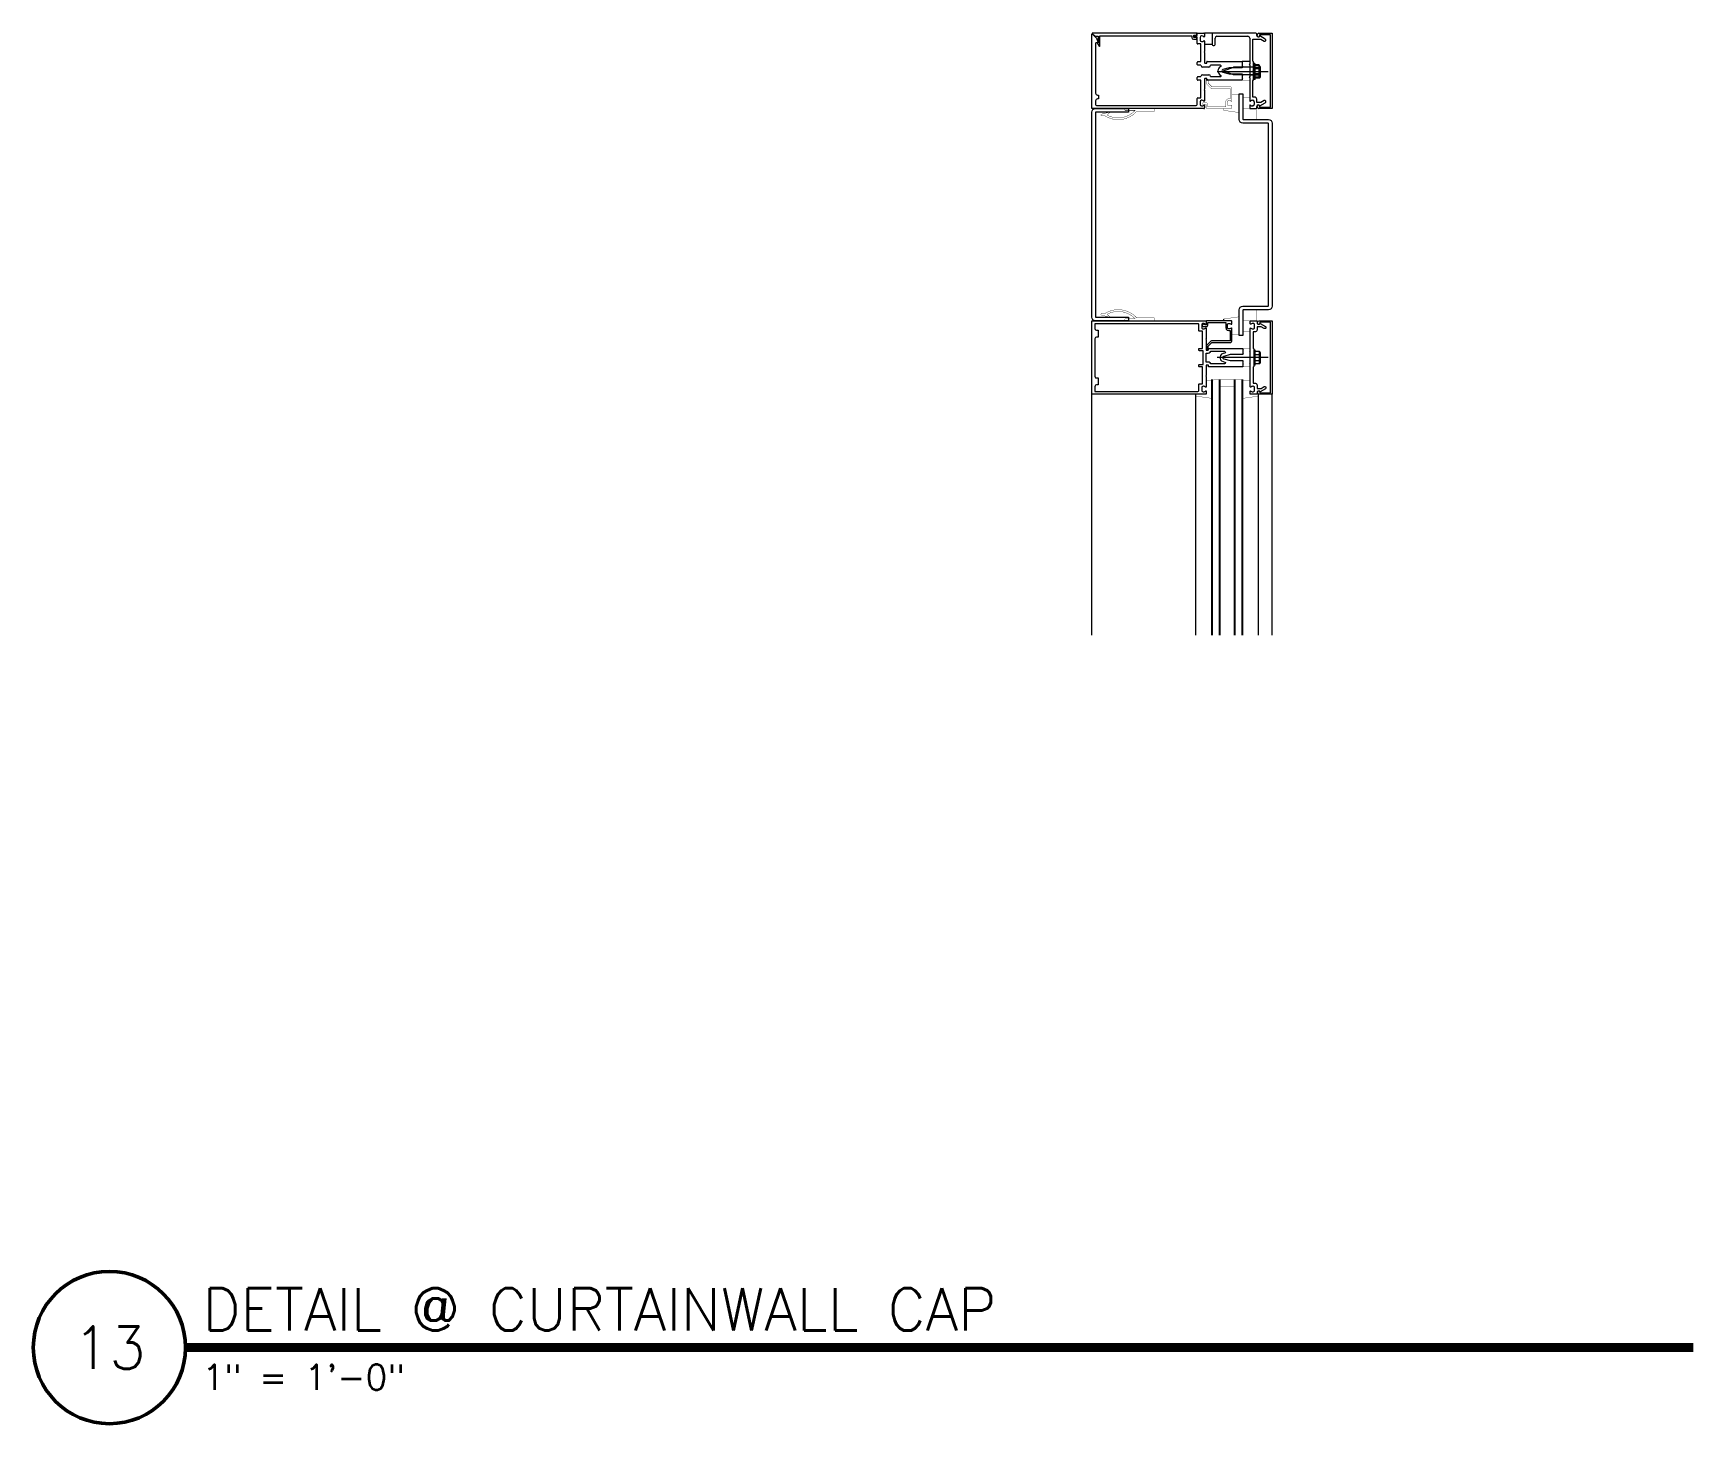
# Model space of a CAD drawing. Header units: inches. Extents: x 4066 to 5785, y 40 to 930.
# Drawn here: x 4348.6 to 4403.9, y 778.9 to 825.1 of the extents above; entities that cross this region are included whole.
import ezdxf
from ezdxf.enums import TextEntityAlignment as Align

# ---------------------------------------------------------------- set-up
doc = ezdxf.new("R2010")
doc.units = ezdxf.units.IN
doc.header["$LTSCALE"] = 0.5
doc.header["$MEASUREMENT"] = 0
doc.layers.get('0').update_dxf_attribs({"lineweight": 18})
for name, color, linetype, lineweight in [('A-Detl-Fine', 90, 'Continuous', 18), ('A-Detl-Medm', 31, 'Continuous', 25), ('A-Detl-Thin', 150, 'Continuous', 18), ('G-Anno-Ttlb', 213, 'Continuous', 50)]:
    doc.layers.add(name, color=color, linetype=linetype, lineweight=lineweight)
doc.styles.add('Arch-Dim', font='romans.shx', dxfattribs={"width": 0.75})
doc.styles.add('RomanS', font='romans.shx')

# ---------------------------------------------------------------- blocks, each defined once
blk = doc.blocks.new('Anno_Title_A1')
at = {"color": 0, "linetype": 'ByBlock', "lineweight": -2}
blk.add_circle((0, 0), 2.25, dxfattribs=at)
blk.add_circle((0, 0), 2.25, dxfattribs=at)
at = {"color": 0, "linetype": 'ByBlock', "lineweight": -2, "style": 'RomanS'}
blk.add_attdef('NUMBER', text='', height=1.25, dxfattribs=at).set_placement((0, 0), align=Align.MIDDLE)
blk = doc.blocks.new('Anno_Title_T1')
at = {"color": 0, "linetype": 'ByBlock', "lineweight": -2, "style": 'RomanS'}
blk.add_attdef('TITLE', (2.75, 0.5), '', height=1.25, dxfattribs=at)
blk.add_attdef('SCALE', text='', height=0.75, dxfattribs=at).set_placement((2.75, -0.5), align=Align.TOP_LEFT)

msp = doc.modelspace()

# ---------------------------------------------------------------- linework, layer by layer
at = {"layer": 'A-Detl-Fine'}
for p, q in [((4387.76608, 825.11073), (4387.51608, 825.11073)), ((4387.51608, 824.75073), (4387.76608, 824.75073)), ((4389.01631, 824.17412), (4388.76631, 824.17412)), ((4389.14131, 824.11112), (4389.14131, 823.61112)), ((4389.18131, 824.11112), (4389.14131, 824.11112)), ((4389.20218, 824.07585), (4389.16218, 824.07585)), ((4389.16218, 823.57585), (4389.16218, 824.07585)), ((4389.18131, 824.11112), (4389.18131, 823.61112)), ((4389.20218, 823.57585), (4389.20218, 824.07585)), ((4389.62789, 823.83266), (4387.93408, 823.83266)), ((4388.14131, 823.86112), (4388.47631, 823.9865)), ((4388.47631, 823.73573), (4388.14131, 823.86112)), ((4389.14131, 823.9865), (4388.47631, 823.9865)), ((4389.14131, 823.73573), (4388.47631, 823.73573)), ((4389.18131, 823.61112), (4389.14131, 823.61112)), ((4389.20218, 823.57585), (4389.16218, 823.57585)), ((4389.32099, 824.06403), (4389.18131, 824.06403)), ((4389.32099, 823.96258), (4389.18131, 823.96258)), ((4389.32099, 823.75966), (4389.18131, 823.75966)), ((4389.32099, 823.6582), (4389.18131, 823.6582)), ((4389.34186, 824.02877), (4389.20218, 824.02877)), ((4389.34186, 823.92731), (4389.20218, 823.92731)), ((4389.34186, 823.72439), (4389.20218, 823.72439)), ((4389.34186, 823.62294), (4389.20218, 823.62294)), ((4389.32492, 824.04771), (4389.32492, 823.67452)), ((4389.34362, 824.04771), (4389.32492, 824.04771)), ((4389.34362, 823.67452), (4389.32492, 823.67452)), ((4389.34578, 823.63926), (4389.34578, 824.01245)), ((4389.36449, 824.01245), (4389.34578, 824.01245)), ((4389.36449, 823.63926), (4389.34578, 823.63926)), ((4389.35592, 824.0133), (4389.35592, 823.70893)), ((4389.37678, 823.67367), (4389.37678, 823.97804)), ((4388.13947, 815.61319), (4388.13947, 815.55456)), ((4389.62789, 814.33266), (4387.93408, 814.33266)), ((4389.20218, 814.57585), (4389.16218, 814.57585)), ((4389.16218, 814.07585), (4389.16218, 814.57585)), ((4389.20218, 814.07585), (4389.20218, 814.57585)), ((4389.34186, 814.52877), (4389.20218, 814.52877)), ((4389.34186, 814.42732), (4389.20218, 814.42732)), ((4389.34186, 814.2244), (4389.20218, 814.2244)), ((4389.34186, 814.12294), (4389.20218, 814.12294)), ((4389.34578, 814.13926), (4389.34578, 814.51245)), ((4389.36449, 814.51245), (4389.34578, 814.51245)), ((4389.36449, 814.13926), (4389.34578, 814.13926)), ((4389.37678, 814.17367), (4389.37678, 814.47805)), ((4389.20218, 814.07585), (4389.16218, 814.07585)), ((4387.22656, 813.05211), (4387.22656, 813.11112)), ((4387.22656, 805.10712), (4387.22656, 813.05211)), ((4389.30607, 813.05033), (4389.30607, 813.11112)), ((4389.30607, 805.10712), (4389.30607, 813.05033))]:
    msp.add_line(p, q, dxfattribs=at)
at = {"layer": 'A-Detl-Fine', "const_width": 0.01111}
for points in [[(4389.03338, 823.52679), (4388.78909, 823.52679)], [(4388.42286, 823.07981), (4388.66717, 823.07981)], [(4389.03363, 822.9633), (4388.78931, 822.9633)], [(4384.09003, 822.42371), (4384.07861, 822.41752), (4384.07094, 822.40731), (4384.06813, 822.39458)], [(4384.09001, 822.42371), (4384.35499, 822.48949)], [(4384.36333, 822.47249), (4384.26914, 822.39722)], [(4384.35752, 822.48982), (4384.35667, 822.48978), (4384.35581, 822.48966), (4384.35499, 822.48949)], [(4384.36715, 822.48019), (4384.36583, 822.48505), (4384.36238, 822.48851), (4384.35752, 822.48982)], [(4384.36335, 822.47252), (4384.36539, 822.47464), (4384.36669, 822.47727), (4384.36715, 822.48019)], [(4384.64311, 822.29912), (4384.70715, 822.30194), (4384.77047, 822.31028), (4384.83271, 822.32394), (4384.89353, 822.34273), (4384.95256, 822.36644), (4385.00945, 822.39488), (4385.06384, 822.42786), (4385.11538, 822.46518), (4385.1637, 822.50663), (4385.20845, 822.55204)], [(4384.64311, 822.23853), (4384.70613, 822.24113), (4384.76878, 822.24879), (4384.83071, 822.26134), (4384.89155, 822.27857), (4384.95094, 822.30031), (4385.00853, 822.32637), (4385.06394, 822.35655), (4385.11682, 822.39067), (4385.1668, 822.42854), (4385.21353, 822.46997), (4385.25663, 822.51478)], [(4384.86584, 822.55054), (4384.86584, 822.58084)], [(4385.20866, 822.55054), (4384.86584, 822.55054)], [(4384.89614, 822.61112), (4384.88088, 822.60698), (4384.87, 822.59611), (4384.86586, 822.58084)], [(4384.89614, 822.61112), (4385.84307, 822.61112)], [(4385.84307, 822.51341), (4385.25672, 822.51341)], [(4385.84307, 822.61112), (4385.84307, 822.51341)], [(4388.13947, 822.61075), (4388.25246, 822.61075)], [(4388.13947, 822.55211), (4388.13947, 822.61075)], [(4388.66717, 822.47733), (4388.13947, 822.55211)], [(4388.78931, 822.61152), (4389.03363, 822.61152)], [(4389.25462, 822.61868), (4389.2409, 822.55753), (4389.23267, 822.49517), (4389.22993, 822.4322)], [(4389.22993, 822.4322), (4389.23267, 822.36923), (4389.2409, 822.30687), (4389.25462, 822.24572)], [(4384.06813, 822.39458), (4384.07227, 822.37931), (4384.08316, 822.36843), (4384.09843, 822.36428)], [(4384.09843, 822.36428), (4384.1005, 822.36436), (4384.1026, 822.36457), (4384.10458, 822.36488)], [(4384.17755, 822.38301), (4384.10462, 822.36492)], [(4384.17736, 822.38308), (4384.23704, 822.34675), (4384.30004, 822.31509), (4384.36573, 822.28843), (4384.43351, 822.2671), (4384.50274, 822.25145), (4384.57281, 822.24182), (4384.64311, 822.23853)], [(4384.2682, 822.39732), (4384.33719, 822.36311), (4384.41089, 822.33575), (4384.48758, 822.31568), (4384.56556, 822.30333), (4384.64311, 822.29912)], [(4384.09843, 815.80102), (4384.08316, 815.79687), (4384.07227, 815.78599), (4384.06813, 815.77072)], [(4384.06813, 815.77072), (4384.07094, 815.75799), (4384.07861, 815.74778), (4384.09003, 815.7416)], [(4384.10458, 815.80042), (4384.1026, 815.80074), (4384.1005, 815.80094), (4384.09843, 815.80102)], [(4384.17755, 815.7823), (4384.10462, 815.8004)], [(4384.64311, 815.92677), (4384.57281, 815.92348), (4384.50274, 815.91385), (4384.43351, 815.8982), (4384.36573, 815.87688), (4384.30004, 815.85021), (4384.23704, 815.81855), (4384.17736, 815.78222)], [(4384.64311, 815.86619), (4384.56471, 815.86197), (4384.48716, 815.84962), (4384.41132, 815.82955), (4384.33804, 815.8022), (4384.2682, 815.76799)], [(4384.36333, 815.69282), (4384.26914, 815.76808)], [(4385.25663, 815.65374), (4385.2128, 815.69847), (4385.16563, 815.7397), (4385.11542, 815.77726), (4385.06252, 815.811), (4385.00722, 815.84076), (4384.94986, 815.86638), (4384.89074, 815.8877), (4384.83019, 815.90455), (4384.76852, 815.91679), (4384.70606, 815.92425), (4384.64311, 815.92677)], [(4385.20845, 815.61624), (4385.1637, 815.66156), (4385.11538, 815.7028), (4385.06384, 815.73978), (4385.00945, 815.77235), (4384.95256, 815.80036), (4384.89353, 815.82363), (4384.83271, 815.84201), (4384.77047, 815.85533), (4384.70715, 815.86345), (4384.64311, 815.86619)], [(4389.25462, 815.9196), (4389.2409, 815.85846), (4389.23267, 815.79609), (4389.22993, 815.73312)], [(4384.09001, 815.7416), (4384.35499, 815.67582)], [(4384.35499, 815.67583), (4384.35581, 815.67566), (4384.35667, 815.67554), (4384.35752, 815.6755)], [(4384.35752, 815.6755), (4384.36238, 815.67681), (4384.36583, 815.68027), (4384.36715, 815.68513)], [(4384.36715, 815.68513), (4384.36668, 815.68806), (4384.36537, 815.69068), (4384.36332, 815.6928)], [(4385.20866, 815.61477), (4384.86584, 815.61477)], [(4384.86584, 815.61477), (4384.86584, 815.58447)], [(4384.89614, 815.55418), (4384.88088, 815.55833), (4384.87, 815.5692), (4384.86586, 815.58447)], [(4384.89614, 815.55418), (4385.84307, 815.55418)], [(4385.84307, 815.65191), (4385.25672, 815.65191)], [(4385.84307, 815.55418), (4385.84307, 815.65191)], [(4388.66717, 815.68799), (4388.13947, 815.61319)], [(4388.13947, 815.55456), (4388.25246, 815.55456)], [(4388.78931, 815.55381), (4389.03363, 815.55381)], [(4389.22993, 815.73312), (4389.23267, 815.67015), (4389.2409, 815.60779), (4389.25462, 815.54664)], [(4388.42286, 815.08549), (4388.66717, 815.08549)], [(4389.03363, 815.202), (4388.78931, 815.202)], [(4389.03338, 814.63853), (4388.78909, 814.63853)], [(4387.5678, 813.57982), (4387.81211, 813.57982)], [(4389.03316, 813.57982), (4388.78884, 813.57982)], [(4388.78909, 814.02679), (4389.03338, 814.02679)], [(4387.75426, 812.97733), (4387.22656, 813.05211)], [(4388.77836, 812.97555), (4389.30607, 813.05033)]]:
    msp.add_lwpolyline(points, dxfattribs=at)
at = {"layer": 'A-Detl-Fine', "linetype": 'Continuous', "const_width": 0.01111}
for points in [[(4388.78909, 814.63853), (4388.78909, 814.57745)], [(4388.78909, 814.08786), (4388.78909, 814.02679)]]:
    msp.add_lwpolyline(points, dxfattribs=at)
at = {"layer": 'A-Detl-Fine'}
for centre, radius, start, end in [((4389.30161, 824.0133), 0.05431, 290.9107, 69.0893), ((4389.19107, 823.86112), 0.16485, 322.0123, 37.9877), ((4389.30161, 823.70893), 0.05431, 290.9107, 69.0893), ((4389.21193, 823.82585), 0.16485, 322.0123, 37.9877), ((4389.32247, 823.97804), 0.05431, 290.9107, 69.0893), ((4389.32247, 823.67367), 0.05431, 290.9107, 69.0893), ((4389.21193, 814.32585), 0.16485, 322.0123, 37.9877), ((4389.32247, 814.47805), 0.05431, 290.9107, 69.0893), ((4389.32247, 814.17367), 0.05431, 290.9107, 69.0893)]:
    msp.add_arc(centre, radius, start, end, dxfattribs=at)
at = {"layer": 'A-Detl-Medm', "linetype": 'Continuous'}
for p, q in [((4387.76631, 805.10712), (4387.76631, 813.59974)), ((4388.01631, 813.59974), (4388.01631, 805.10712)), ((4388.51631, 805.10712), (4388.51631, 813.59974)), ((4388.76631, 813.59974), (4388.76631, 805.10712))]:
    msp.add_line(p, q, dxfattribs=at)
at = {"layer": 'A-Detl-Medm', "linetype": 'Continuous', "const_width": 0.01111}
for points in [[(4387.81187, 813.59974), (4388.78909, 813.59974)], [(4388.05616, 813.35544), (4388.54477, 813.35544)]]:
    msp.add_lwpolyline(points, dxfattribs=at)
at = {"layer": 'A-Detl-Thin'}
for p, q in [((4383.76646, 822.61112), (4383.76646, 825.08005)), ((4383.78353, 825.08712), (4383.91734, 824.95332)), ((4383.89146, 824.76912), (4383.89146, 823.11612)), ((4383.91734, 824.95332), (4383.97346, 824.79912)), ((4383.97346, 824.79912), (4383.92146, 824.79912)), ((4387.18531, 825.04112), (4387.26631, 825.04112)), ((4387.26631, 824.98112), (4387.18531, 824.98112)), ((4387.26631, 825.04112), (4387.26631, 825.09112)), ((4387.26631, 824.77612), (4387.26631, 824.98112)), ((4387.28631, 825.11112), (4387.49631, 825.11112)), ((4387.39131, 824.75612), (4387.28631, 824.75612)), ((4387.36631, 824.97512), (4387.36631, 824.88712)), ((4387.39131, 824.17412), (4387.39131, 824.75612)), ((4387.42682, 825.02512), (4387.41631, 825.02512)), ((4387.41631, 824.83712), (4387.42682, 824.83712)), ((4387.51631, 825.09112), (4387.51631, 825.00912)), ((4387.51631, 824.85312), (4387.51631, 824.50112)), ((4389.22231, 825.11112), (4387.76631, 825.11112)), ((4387.76631, 825.11112), (4387.76631, 824.74112)), ((4387.79631, 824.71112), (4387.83631, 824.71112)), ((4387.86631, 824.74112), (4387.86631, 824.95112)), ((4387.92631, 825.01112), (4388.95631, 825.01112)), ((4389.01631, 824.95112), (4389.01631, 824.08612)), ((4389.11631, 824.18612), (4389.11631, 824.91112)), ((4389.11631, 824.91112), (4389.38714, 824.91112)), ((4389.25231, 825.04112), (4389.25231, 825.08112)), ((4389.26231, 825.03112), (4389.26231, 825.05112)), ((4389.32231, 825.11112), (4389.76631, 825.11112)), ((4389.70631, 825.06112), (4389.34231, 825.06112)), ((4389.34231, 825.06112), (4389.34231, 825.03112)), ((4389.53231, 824.91968), (4389.34968, 825.02512)), ((4389.38714, 824.91112), (4389.49231, 824.8504)), ((4389.70631, 822.66112), (4389.70631, 825.06112)), ((4389.76631, 825.11112), (4389.76631, 822.61112)), ((4387.26631, 824.07912), (4387.26631, 824.14412)), ((4387.29631, 824.17412), (4387.39131, 824.17412)), ((4387.51631, 824.50112), (4387.50131, 824.48612)), ((4387.50131, 824.48612), (4387.51631, 824.47112)), ((4387.51631, 824.47112), (4387.51631, 824.12412)), ((4387.52631, 824.11412), (4387.58231, 824.11412)), ((4387.59231, 824.12412), (4387.59231, 824.16412)), ((4387.60231, 824.17412), (4388.76631, 824.17412)), ((4388.76631, 824.17412), (4388.76631, 824.13412)), ((4388.76631, 824.17412), (4388.76631, 824.11162)), ((4388.76631, 824.13412), (4388.78131, 824.11912)), ((4388.78131, 824.11912), (4388.76631, 824.10412)), ((4388.76631, 824.10412), (4388.76631, 824.03112)), ((4389.01631, 824.08612), (4389.00131, 824.07112)), ((4389.00131, 824.07112), (4389.01631, 824.05612)), ((4389.01631, 824.17412), (4389.01631, 824.11162)), ((4389.14131, 824.16112), (4389.11631, 824.18612)), ((4389.14131, 823.87612), (4389.14131, 824.16112)), ((4387.26631, 823.57812), (4387.26631, 823.64312)), ((4387.39131, 824.04912), (4387.29631, 824.04912)), ((4387.29631, 823.67312), (4387.39131, 823.67312)), ((4387.39131, 823.54812), (4387.29631, 823.54812)), ((4387.39131, 822.96612), (4387.39131, 823.54812)), ((4387.65731, 823.98912), (4387.45131, 823.98912)), ((4387.45131, 823.73312), (4387.65731, 823.73312)), ((4387.51631, 823.59812), (4387.51631, 823.25112)), ((4387.58231, 823.60812), (4387.52631, 823.60812)), ((4387.59231, 823.55812), (4387.59231, 823.59812)), ((4388.76631, 823.54812), (4387.60231, 823.54812)), ((4388.04493, 824.04912), (4387.71731, 824.04912)), ((4387.71731, 823.67312), (4388.04493, 823.67312)), ((4388.33631, 823.96112), (4388.1182, 823.90268)), ((4388.1182, 823.81957), (4388.33631, 823.76112)), ((4388.76631, 823.96112), (4388.33631, 823.96112)), ((4388.33631, 823.76112), (4388.76631, 823.76112)), ((4388.76631, 824.03112), (4388.78131, 824.01612)), ((4388.78131, 824.01612), (4388.76631, 824.00112)), ((4388.76631, 824.00112), (4388.76631, 823.96112)), ((4388.76631, 823.76112), (4388.76631, 823.72112)), ((4388.76631, 823.72112), (4388.78131, 823.70612)), ((4388.78131, 823.70612), (4388.76631, 823.69112)), ((4388.76631, 823.69112), (4388.76631, 823.61812)), ((4388.76631, 823.61812), (4388.78131, 823.60312)), ((4388.76631, 823.61062), (4388.76631, 823.54812)), ((4388.78131, 823.60312), (4388.76631, 823.58812)), ((4388.76631, 823.58812), (4388.76631, 823.54812)), ((4389.01631, 823.66612), (4389.00131, 823.65112)), ((4389.00131, 823.65112), (4389.01631, 823.63612)), ((4389.01631, 824.05612), (4389.01631, 823.66612)), ((4389.01631, 823.99412), (4389.14131, 823.99412)), ((4389.01631, 823.72812), (4389.14131, 823.72812)), ((4389.01631, 823.63612), (4389.01631, 822.86912)), ((4389.01631, 823.61062), (4389.01631, 823.54812)), ((4389.11631, 823.53612), (4389.14131, 823.56112)), ((4389.11631, 822.98512), (4389.11631, 823.53612)), ((4389.12631, 823.86112), (4389.14131, 823.87612)), ((4389.14131, 823.84612), (4389.12631, 823.86112)), ((4389.14131, 823.56112), (4389.14131, 823.84612)), ((4383.95146, 823.05612), (4383.98646, 823.05612)), ((4383.98646, 823.05612), (4383.98646, 822.93112)), ((4387.28631, 822.96612), (4387.39131, 822.96612)), ((4387.51631, 823.25112), (4387.50131, 823.23612)), ((4387.50131, 823.23612), (4387.51631, 823.22112)), ((4387.51631, 823.22112), (4387.51631, 822.86912)), ((4389.19231, 822.98512), (4389.11631, 822.98512)), ((4387.49631, 822.61112), (4383.76646, 822.61112)), ((4383.89146, 822.87112), (4383.89146, 822.74112)), ((4383.92146, 822.71112), (4387.23631, 822.71112)), ((4383.98646, 822.93112), (4383.95146, 822.93112)), ((4387.26631, 822.74112), (4387.26631, 822.94612)), ((4387.36631, 822.83512), (4387.36631, 822.74712)), ((4387.42682, 822.88512), (4387.41631, 822.88512)), ((4387.41631, 822.69712), (4387.42682, 822.69712)), ((4387.51631, 822.71312), (4387.51631, 822.63112)), ((4389.01631, 822.71312), (4389.01631, 822.63112)), ((4389.03631, 822.61112), (4389.22231, 822.61112)), ((4389.1058, 822.88512), (4389.11631, 822.88512)), ((4389.11631, 822.69712), (4389.1058, 822.69712)), ((4389.16631, 822.83512), (4389.16631, 822.74712)), ((4389.25231, 822.81112), (4389.25231, 822.92512)), ((4389.38714, 822.81112), (4389.25231, 822.81112)), ((4389.25231, 822.64112), (4389.25231, 822.68112)), ((4389.26231, 822.67112), (4389.26231, 822.69112)), ((4389.76631, 822.61112), (4389.32231, 822.61112)), ((4389.34231, 822.69112), (4389.34231, 822.66112)), ((4389.34231, 822.66112), (4389.70631, 822.66112)), ((4389.34968, 822.69712), (4389.53231, 822.80256)), ((4389.49231, 822.87185), (4389.38714, 822.81112)), ((4383.76646, 813.11112), (4383.76646, 815.55418)), ((4383.76646, 815.55418), (4387.54803, 815.55418)), ((4387.29395, 815.45645), (4383.86419, 815.45645)), ((4383.86419, 815.45645), (4383.86419, 815.3001)), ((4383.86419, 815.3001), (4383.86423, 815.3001)), ((4383.86423, 815.3001), (4383.87222, 815.27052)), ((4383.87222, 815.27052), (4383.89325, 815.24948)), ((4383.89325, 815.24948), (4383.92283, 815.24148)), ((4383.92283, 815.24148), (4383.92283, 815.24147)), ((4383.92283, 815.24147), (4383.98147, 815.24147)), ((4383.98147, 815.24147), (4383.98147, 815.01183)), ((4387.29395, 815.45643), (4387.29395, 815.45645)), ((4387.30875, 815.45244), (4387.29395, 815.45643)), ((4387.31926, 815.44192), (4387.30875, 815.45244)), ((4387.32324, 815.42714), (4387.31926, 815.44192)), ((4387.32326, 815.42714), (4387.32324, 815.42714)), ((4387.32326, 815.22682), (4387.32326, 815.42714)), ((4387.32329, 815.22682), (4387.32326, 815.22682)), ((4387.32596, 815.21697), (4387.32329, 815.22682)), ((4387.33296, 815.20997), (4387.32596, 815.21697)), ((4387.42101, 815.42129), (4387.42099, 815.42129)), ((4387.42099, 815.42129), (4387.42099, 815.33529)), ((4387.42099, 815.33529), (4387.42101, 815.33529)), ((4387.42765, 815.44595), (4387.42101, 815.42129)), ((4387.42101, 815.33529), (4387.42765, 815.31063)), ((4387.44518, 815.46348), (4387.42765, 815.44595)), ((4387.42765, 815.31063), (4387.44518, 815.29309)), ((4387.45071, 815.41317), (4387.44048, 815.39194)), ((4387.44048, 815.39194), (4387.44823, 815.37108)), ((4387.46984, 815.47014), (4387.44518, 815.46348)), ((4387.44518, 815.29309), (4387.46984, 815.28643)), ((4387.44823, 815.37108), (4387.46984, 815.36168)), ((4387.49447, 815.45095), (4387.45069, 815.41319)), ((4387.45069, 815.41319), (4387.45071, 815.41317)), ((4387.48011, 815.47014), (4387.46984, 815.47014)), ((4387.46984, 815.36168), (4387.56757, 815.36168)), ((4387.46984, 815.28643), (4387.48011, 815.28643)), ((4387.48013, 815.47012), (4387.48011, 815.47014)), ((4387.48011, 815.28645), (4387.50301, 815.28946)), ((4387.48011, 815.28643), (4387.48011, 815.28645)), ((4387.50306, 815.4671), (4387.48013, 815.47012)), ((4387.49449, 815.45092), (4387.49447, 815.45095)), ((4387.50498, 815.45448), (4387.49449, 815.45092)), ((4387.50301, 815.28946), (4387.52417, 815.29826)), ((4387.52422, 815.45828), (4387.50306, 815.4671)), ((4387.51452, 815.4501), (4387.50498, 815.45448)), ((4387.51868, 815.43984), (4387.51452, 815.4501)), ((4387.51869, 815.43984), (4387.51868, 815.43984)), ((4387.51869, 815.4203), (4387.51869, 815.43984)), ((4387.56757, 815.4203), (4387.51869, 815.4203)), ((4387.52417, 815.29826), (4387.54247, 815.31237)), ((4387.54253, 815.44414), (4387.52422, 815.45828)), ((4387.54247, 815.31237), (4387.54253, 815.31237)), ((4387.55311, 815.43985), (4387.54253, 815.4442)), ((4387.54253, 815.4442), (4387.54253, 815.44414)), ((4387.54253, 815.31237), (4387.55311, 815.31673)), ((4387.54803, 815.55418), (4387.54803, 815.55414)), ((4387.54803, 815.55414), (4387.55787, 815.55148)), ((4387.5631, 815.44397), (4387.55311, 815.43985)), ((4387.55311, 815.31673), (4387.5631, 815.3126)), ((4387.55787, 815.55148), (4387.56487, 815.54448)), ((4387.56753, 815.45451), (4387.5631, 815.44397)), ((4387.5631, 815.3126), (4387.56753, 815.30206)), ((4387.56487, 815.54448), (4387.56753, 815.53464)), ((4387.56753, 815.53464), (4387.56757, 815.53464)), ((4387.56757, 815.45451), (4387.56753, 815.45451)), ((4387.56753, 815.30206), (4387.56757, 815.30206)), ((4387.57024, 815.54449), (4387.56757, 815.53464)), ((4387.56757, 815.53464), (4387.56757, 815.45451)), ((4387.56757, 815.53464), (4387.56757, 815.4203)), ((4387.56757, 815.36169), (4387.59715, 815.36968)), ((4387.56757, 815.36168), (4387.56757, 815.36169)), ((4387.56757, 815.30206), (4387.56757, 814.95808)), ((4387.57725, 815.55149), (4387.57024, 815.54449)), ((4387.5871, 815.55416), (4387.57725, 815.55149)), ((4388.40309, 815.55418), (4387.5871, 815.55418)), ((4387.5871, 815.55418), (4387.5871, 815.55416)), ((4387.59715, 815.36968), (4387.61818, 815.3907)), ((4387.61818, 815.3907), (4387.62617, 815.42028)), ((4387.62617, 815.42028), (4387.62619, 815.4203)), ((4387.62619, 815.4203), (4387.62619, 815.49554)), ((4387.62619, 815.49554), (4388.21741, 815.49554)), ((4388.21741, 815.49554), (4388.21741, 815.33529)), ((4388.21741, 815.33529), (4388.21743, 815.33529)), ((4388.21743, 815.33529), (4388.23208, 815.28103)), ((4388.23208, 815.28103), (4388.27065, 815.24246)), ((4388.27065, 815.24246), (4388.32491, 815.22781)), ((4388.27605, 815.33529), (4388.27605, 815.42129)), ((4388.27605, 815.42129), (4388.27607, 815.42129)), ((4388.27607, 815.33529), (4388.27605, 815.33529)), ((4388.27607, 815.42129), (4388.28275, 815.44593)), ((4388.28275, 815.31064), (4388.27607, 815.33529)), ((4388.28275, 815.44593), (4388.30026, 815.46345)), ((4388.30026, 815.29312), (4388.28275, 815.31064)), ((4388.30026, 815.46345), (4388.32491, 815.47012)), ((4388.32491, 815.28645), (4388.30026, 815.29312)), ((4388.32491, 815.47012), (4388.32491, 815.47014)), ((4388.32491, 815.47014), (4388.33517, 815.47014)), ((4388.32491, 815.28643), (4388.32491, 815.28645)), ((4388.33517, 815.28643), (4388.32491, 815.28643)), ((4388.32491, 815.22781), (4388.32491, 815.22779)), ((4388.32491, 815.22779), (4388.364, 815.22779)), ((4388.33517, 815.47014), (4388.33519, 815.47012)), ((4388.35807, 815.28948), (4388.33517, 815.28645)), ((4388.33517, 815.28645), (4388.33517, 815.28643)), ((4388.33519, 815.47012), (4388.35811, 815.46707)), ((4388.37923, 815.29828), (4388.35807, 815.28948)), ((4388.35811, 815.46707), (4388.37927, 815.45826)), ((4388.364, 815.22779), (4388.364, 814.88771)), ((4388.39755, 815.31239), (4388.37923, 815.29828)), ((4388.37927, 815.45826), (4388.39759, 815.44414)), ((4388.39759, 815.31237), (4388.39755, 815.31239)), ((4388.39759, 815.44414), (4388.39759, 815.4442)), ((4388.39759, 815.4442), (4388.40817, 815.43985)), ((4388.40817, 815.31673), (4388.39759, 815.31237)), ((4388.40309, 815.55414), (4388.40309, 815.55418)), ((4388.41294, 815.55149), (4388.40309, 815.55414)), ((4388.40817, 815.43985), (4388.41817, 815.44397)), ((4388.41817, 815.31261), (4388.40817, 815.31673)), ((4388.41994, 815.54448), (4388.41294, 815.55149)), ((4388.41817, 815.44397), (4388.4226, 815.45451)), ((4388.4226, 815.30206), (4388.41817, 815.31261)), ((4388.4226, 815.53464), (4388.41994, 815.54448)), ((4388.42264, 815.53464), (4388.4226, 815.53464)), ((4388.4226, 815.45451), (4388.42264, 815.45451)), ((4388.42264, 815.30206), (4388.4226, 815.30206)), ((4388.42264, 815.45451), (4388.42264, 815.53464)), ((4388.42264, 814.88771), (4388.42264, 815.30206)), ((4389.27379, 815.476), (4389.27379, 815.49554)), ((4389.27379, 815.49554), (4389.27383, 815.49554)), ((4389.27383, 815.476), (4389.27379, 815.476)), ((4389.27383, 815.49554), (4389.28184, 815.52511)), ((4389.27916, 815.45629), (4389.27383, 815.476)), ((4389.29317, 815.44228), (4389.27916, 815.45629)), ((4389.28184, 815.52511), (4389.30286, 815.54613)), ((4389.31288, 815.43694), (4389.29317, 815.44228)), ((4389.30286, 815.54613), (4389.33243, 815.55414)), ((4389.33259, 815.44227), (4389.31288, 815.43694)), ((4389.33243, 815.55414), (4389.33243, 815.55418)), ((4389.33243, 815.55418), (4389.76631, 815.55418)), ((4389.3466, 815.45628), (4389.33259, 815.44227)), ((4389.35194, 815.476), (4389.3466, 815.45628)), ((4389.35195, 815.476), (4389.35194, 815.476)), ((4389.70767, 815.50532), (4389.35195, 815.50532)), ((4389.35195, 815.50532), (4389.35195, 815.476)), ((4389.70767, 813.16), (4389.70767, 815.50532)), ((4389.76631, 815.55418), (4389.76631, 813.11112)), ((4383.86423, 814.95319), (4383.86419, 814.95319)), ((4383.86419, 814.95319), (4383.86419, 813.71213)), ((4383.87222, 814.98278), (4383.86423, 814.95319)), ((4383.89325, 815.00381), (4383.87222, 814.98278)), ((4383.92283, 815.01181), (4383.89325, 815.00381)), ((4383.98147, 815.01183), (4383.92283, 815.01183)), ((4383.92283, 815.01183), (4383.92283, 815.01181)), ((4387.3428, 815.20729), (4387.33296, 815.20997)), ((4387.3428, 815.20727), (4387.3428, 815.20729)), ((4387.44541, 815.20727), (4387.3428, 815.20727)), ((4387.44541, 814.63853), (4387.44541, 815.20727)), ((4387.56757, 814.95808), (4387.55291, 814.94341)), ((4387.55291, 814.94341), (4387.56757, 814.92877)), ((4387.56757, 814.92877), (4387.56757, 814.58966)), ((4387.57539, 814.70693), (4387.57537, 814.70693)), ((4387.57537, 814.70693), (4387.57537, 814.59944)), ((4387.5774, 814.72214), (4387.57539, 814.70693)), ((4387.58322, 814.7362), (4387.5774, 814.72214)), ((4387.59256, 814.74838), (4387.58322, 814.7362)), ((4387.7147, 814.87054), (4387.59256, 814.7484)), ((4387.59256, 814.7484), (4387.59256, 814.74838)), ((4387.63401, 814.70693), (4387.75617, 814.82909)), ((4387.63401, 814.59944), (4387.63401, 814.70693)), ((4387.71472, 814.87054), (4387.7147, 814.87054)), ((4387.7269, 814.87988), (4387.71472, 814.87054)), ((4387.74096, 814.8857), (4387.7269, 814.87988)), ((4387.75617, 814.88771), (4387.74096, 814.8857)), ((4388.364, 814.88771), (4387.75617, 814.88771)), ((4387.75617, 814.82909), (4388.364, 814.82909)), ((4388.364, 814.82911), (4388.39358, 814.83709)), ((4388.364, 814.82909), (4388.364, 814.82911)), ((4388.39358, 814.83709), (4388.4146, 814.85811)), ((4388.4146, 814.85811), (4388.4226, 814.88769)), ((4388.4226, 814.88769), (4388.42264, 814.88771)), ((4387.32326, 814.5799), (4387.32326, 814.61899)), ((4387.32326, 814.61899), (4387.32327, 814.61899)), ((4387.32329, 814.5799), (4387.32326, 814.5799)), ((4387.32327, 814.61899), (4387.32595, 814.62883)), ((4387.32596, 814.57005), (4387.32329, 814.5799)), ((4387.32595, 814.62883), (4387.33295, 814.63583)), ((4387.33296, 814.56304), (4387.32596, 814.57005)), ((4387.33295, 814.63583), (4387.3428, 814.6385)), ((4387.3428, 814.56037), (4387.33296, 814.56304)), ((4387.3428, 814.6385), (4387.3428, 814.63853)), ((4387.3428, 814.63853), (4387.44541, 814.63853)), ((4387.3428, 814.56035), (4387.3428, 814.56037)), ((4387.46984, 814.56035), (4387.3428, 814.56035)), ((4387.46984, 814.10496), (4387.46984, 814.56035)), ((4387.56757, 814.58966), (4387.56891, 814.58473)), ((4387.56757, 814.18314), (4387.56757, 814.48217)), ((4387.56757, 814.48217), (4387.63206, 814.48217)), ((4387.63206, 814.18314), (4387.56757, 814.18314)), ((4387.56891, 814.58473), (4387.57241, 814.58123)), ((4387.57241, 814.58123), (4387.57733, 814.5799)), ((4387.57537, 814.59944), (4387.57539, 814.59944)), ((4387.57539, 814.59944), (4387.57806, 814.58959)), ((4387.57733, 814.5799), (4387.63206, 814.5799)), ((4387.57806, 814.58959), (4387.58506, 814.58258)), ((4387.58506, 814.58258), (4387.59491, 814.57992)), ((4387.59491, 814.57992), (4387.59491, 814.5799)), ((4387.59491, 814.5799), (4387.61446, 814.5799)), ((4387.61446, 814.57993), (4387.62431, 814.58259)), ((4387.61446, 814.5799), (4387.61446, 814.57993)), ((4387.62431, 814.58259), (4387.63131, 814.58959)), ((4387.63131, 814.58959), (4387.63397, 814.59944)), ((4387.63204, 814.48218), (4387.67074, 814.48935)), ((4387.63206, 814.48217), (4387.63204, 814.48218)), ((4387.63206, 814.57992), (4387.63699, 814.58124)), ((4387.63206, 814.5799), (4387.63206, 814.57992)), ((4387.6321, 814.18312), (4387.63206, 814.18314)), ((4387.67079, 814.17592), (4387.6321, 814.18312)), ((4387.63397, 814.59944), (4387.63401, 814.59944)), ((4387.63699, 814.58124), (4387.64049, 814.58473)), ((4387.64049, 814.58473), (4387.64181, 814.58966)), ((4387.64181, 814.58966), (4387.64183, 814.58966)), ((4387.64183, 814.58966), (4387.64183, 814.62875)), ((4387.64183, 814.62875), (4387.64184, 814.62875)), ((4387.64184, 814.62875), (4387.64319, 814.63367)), ((4387.64319, 814.63367), (4387.64669, 814.63717)), ((4387.64669, 814.63717), (4387.65161, 814.6385)), ((4387.65161, 814.6385), (4387.65161, 814.63853)), ((4387.65161, 814.63853), (4388.78909, 814.63853)), ((4387.67074, 814.48935), (4387.70379, 814.50957)), ((4387.70383, 814.15568), (4387.67079, 814.17592)), ((4387.70379, 814.50957), (4387.72779, 814.54077)), ((4387.72781, 814.12447), (4387.70383, 814.15568)), ((4387.72779, 814.54077), (4387.72781, 814.5408)), ((4387.72781, 814.5408), (4388.18075, 814.5408)), ((4388.18075, 814.1245), (4387.72781, 814.1245)), ((4387.72781, 814.1245), (4387.72781, 814.12447)), ((4388.04587, 814.40444), (4388.02896, 814.35752)), ((4388.02896, 814.35752), (4388.02896, 814.30781)), ((4388.02896, 814.30781), (4388.04587, 814.26088)), ((4388.07971, 814.44301), (4388.04587, 814.40444)), ((4388.04587, 814.26088), (4388.07971, 814.22231)), ((4388.13045, 814.46765), (4388.07971, 814.44301)), ((4388.07971, 814.22231), (4388.13045, 814.19767)), ((4388.15575, 814.37325), (4388.12805, 814.34974)), ((4388.12805, 814.34974), (4388.12805, 814.31558)), ((4388.12805, 814.31558), (4388.15575, 814.29207)), ((4388.18833, 814.48317), (4388.13044, 814.46765)), ((4388.13044, 814.46765), (4388.13045, 814.46765)), ((4388.13045, 814.19767), (4388.13044, 814.19766)), ((4388.13044, 814.19766), (4388.18833, 814.18215)), ((4388.36888, 814.43037), (4388.15575, 814.37327)), ((4388.15575, 814.37327), (4388.15575, 814.37325)), ((4388.15575, 814.29207), (4388.15575, 814.29206)), ((4388.15575, 814.29206), (4388.36888, 814.23493)), ((4388.18075, 814.5408), (4388.18075, 814.54079)), ((4388.18075, 814.54079), (4388.2053, 814.52781)), ((4388.20529, 814.1375), (4388.18075, 814.12454)), ((4388.18075, 814.12454), (4388.18075, 814.1245)), ((4388.20868, 814.50207), (4388.18833, 814.48319)), ((4388.18833, 814.48319), (4388.18833, 814.48317)), ((4388.18833, 814.18215), (4388.18834, 814.18213)), ((4388.18834, 814.18213), (4388.20869, 814.16325)), ((4388.20869, 814.16325), (4388.20529, 814.1375)), ((4388.2053, 814.52781), (4388.20868, 814.50207)), ((4388.78909, 814.43037), (4388.36888, 814.43037)), ((4388.36888, 814.23493), (4388.78909, 814.23493)), ((4388.78909, 814.63853), (4388.78909, 814.59944)), ((4388.78909, 814.59944), (4388.80375, 814.58478)), ((4388.80375, 814.58478), (4388.78909, 814.57011)), ((4388.78909, 814.57011), (4388.78909, 814.49879)), ((4388.78909, 814.49879), (4388.80375, 814.48413)), ((4388.80375, 814.48413), (4388.78909, 814.46947)), ((4388.78909, 814.46947), (4388.78909, 814.43037)), ((4388.78909, 814.23493), (4388.78909, 814.19584)), ((4388.78909, 814.19584), (4388.80375, 814.18119)), ((4388.80375, 814.18119), (4388.78909, 814.16653)), ((4388.78909, 814.16653), (4388.78909, 814.09519)), ((4383.86419, 813.71213), (4383.86423, 813.71213)), ((4383.86423, 813.71213), (4383.87222, 813.68255)), ((4383.87222, 813.68255), (4383.89325, 813.66151)), ((4383.89325, 813.66151), (4383.92283, 813.65351)), ((4383.92283, 813.65351), (4383.92283, 813.65349)), ((4383.92283, 813.65349), (4383.98147, 813.65349)), ((4383.98147, 813.65349), (4383.98147, 813.42384)), ((4387.32326, 814.04634), (4387.32326, 814.08543)), ((4387.32326, 814.08543), (4387.32327, 814.08543)), ((4387.32329, 814.04634), (4387.32326, 814.04634)), ((4387.32327, 814.08543), (4387.32595, 814.09528)), ((4387.32596, 814.03649), (4387.32329, 814.04634)), ((4387.32595, 814.09528), (4387.33295, 814.10227)), ((4387.33296, 814.02949), (4387.32596, 814.03649)), ((4387.33295, 814.10227), (4387.3428, 814.10494)), ((4387.3428, 814.02681), (4387.33296, 814.02949)), ((4387.3428, 814.10494), (4387.3428, 814.10496)), ((4387.3428, 814.10496), (4387.46984, 814.10496)), ((4387.3428, 814.02679), (4387.3428, 814.02681)), ((4387.44541, 814.02679), (4387.3428, 814.02679)), ((4387.44541, 813.45805), (4387.44541, 814.02679)), ((4387.56757, 813.73656), (4387.55291, 813.7219)), ((4387.55291, 813.7219), (4387.56757, 813.70723)), ((4387.56891, 814.08057), (4387.56757, 814.07565)), ((4387.56757, 814.07565), (4387.56757, 813.73656)), ((4387.56757, 813.70723), (4387.56757, 813.36326)), ((4387.57241, 814.08408), (4387.56891, 814.08057)), ((4387.57733, 814.08541), (4387.57241, 814.08408)), ((4387.63206, 814.08543), (4387.57733, 814.08543)), ((4387.57733, 814.08543), (4387.57733, 814.08541)), ((4387.63206, 814.08539), (4387.63206, 814.08543)), ((4387.63699, 814.08407), (4387.63206, 814.08539)), ((4387.64049, 814.08057), (4387.63699, 814.08407)), ((4387.64181, 814.07565), (4387.64049, 814.08057)), ((4387.64183, 814.07565), (4387.64181, 814.07565)), ((4387.64183, 814.03656), (4387.64183, 814.07565)), ((4387.64184, 814.03656), (4387.64183, 814.03656)), ((4387.64319, 814.03163), (4387.64184, 814.03656)), ((4387.64669, 814.02814), (4387.64319, 814.03163)), ((4387.65161, 814.02679), (4387.64669, 814.02814)), ((4388.78909, 814.02679), (4387.65161, 814.02679)), ((4388.78909, 814.09519), (4388.80375, 814.08053)), ((4388.80375, 814.08053), (4388.78909, 814.06588)), ((4388.78909, 814.06588), (4388.78909, 814.02679)), ((4383.76643, 805.10712), (4383.76646, 813.11112)), ((4387.54803, 813.11112), (4383.76646, 813.11112)), ((4383.86423, 813.3652), (4383.86419, 813.3652)), ((4383.86419, 813.3652), (4383.86419, 813.20886)), ((4383.86419, 813.20886), (4387.29395, 813.20886)), ((4383.87222, 813.39479), (4383.86423, 813.3652)), ((4383.89325, 813.41582), (4383.87222, 813.39479)), ((4383.92283, 813.42382), (4383.89325, 813.41582)), ((4383.98147, 813.42384), (4383.92283, 813.42384)), ((4383.92283, 813.42384), (4383.92283, 813.42382)), ((4387.29395, 813.20888), (4387.30873, 813.21287)), ((4387.29395, 813.20886), (4387.29395, 813.20888)), ((4387.30873, 813.21287), (4387.31925, 813.22338)), ((4387.31925, 813.22338), (4387.32324, 813.23816)), ((4387.32324, 813.23816), (4387.32326, 813.23816)), ((4387.32326, 813.23816), (4387.32326, 813.43851)), ((4387.32326, 813.43851), (4387.32327, 813.43851)), ((4387.32327, 813.43851), (4387.32595, 813.44835)), ((4387.32595, 813.44835), (4387.33295, 813.45535)), ((4387.33295, 813.45535), (4387.3428, 813.45801)), ((4387.3428, 813.45801), (4387.3428, 813.45805)), ((4387.3428, 813.45805), (4387.44541, 813.45805)), ((4387.42101, 813.33002), (4387.42099, 813.33002)), ((4387.42099, 813.33002), (4387.42099, 813.24404)), ((4387.42099, 813.24404), (4387.42101, 813.24404)), ((4387.42765, 813.35468), (4387.42101, 813.33002)), ((4387.42101, 813.24404), (4387.42765, 813.21938)), ((4387.44518, 813.37221), (4387.42765, 813.35468)), ((4387.42765, 813.21938), (4387.44518, 813.20185)), ((4387.46984, 813.37888), (4387.44518, 813.37221)), ((4387.44518, 813.20185), (4387.46984, 813.19518)), ((4387.48011, 813.3789), (4387.46984, 813.3789)), ((4387.46984, 813.3789), (4387.46984, 813.37888)), ((4387.46984, 813.19518), (4387.48011, 813.19518)), ((4387.48013, 813.37888), (4387.48011, 813.3789)), ((4387.48011, 813.1952), (4387.50301, 813.19822)), ((4387.48011, 813.19518), (4387.48011, 813.1952)), ((4387.50306, 813.37585), (4387.48013, 813.37888)), ((4387.50301, 813.19822), (4387.52417, 813.20701)), ((4387.52422, 813.36704), (4387.50306, 813.37585)), ((4387.52417, 813.20701), (4387.54247, 813.22112)), ((4387.54253, 813.3529), (4387.52422, 813.36704)), ((4387.54247, 813.22112), (4387.54253, 813.22111)), ((4387.55311, 813.3486), (4387.54253, 813.35295)), ((4387.54253, 813.35295), (4387.54253, 813.3529)), ((4387.54253, 813.22111), (4387.55311, 813.22546)), ((4387.55787, 813.11383), (4387.54803, 813.11116)), ((4387.54803, 813.11116), (4387.54803, 813.11112)), ((4387.5631, 813.35272), (4387.55311, 813.3486)), ((4387.55311, 813.22546), (4387.5631, 813.22134)), ((4387.56487, 813.12083), (4387.55787, 813.11383)), ((4387.56753, 813.36326), (4387.5631, 813.35272)), ((4387.5631, 813.22134), (4387.56753, 813.2108)), ((4387.56753, 813.13067), (4387.56487, 813.12083)), ((4387.56757, 813.36326), (4387.56753, 813.36326)), ((4387.56753, 813.2108), (4387.56757, 813.2108)), ((4387.56757, 813.13067), (4387.56753, 813.13067)), ((4387.56757, 813.2108), (4387.56757, 813.13067)), ((4389.27379, 813.16976), (4389.27379, 813.18931)), ((4389.27379, 813.18931), (4389.27383, 813.18931)), ((4389.27381, 813.16976), (4389.27379, 813.16976)), ((4389.28183, 813.14019), (4389.27381, 813.16976)), ((4389.27383, 813.18931), (4389.27916, 813.20902)), ((4389.27916, 813.20902), (4389.29317, 813.22303)), ((4389.30286, 813.11917), (4389.28183, 813.14019)), ((4389.29317, 813.22303), (4389.31288, 813.22836)), ((4389.33243, 813.11116), (4389.30286, 813.11917)), ((4389.31288, 813.22836), (4389.33259, 813.22302)), ((4389.33243, 813.11112), (4389.33243, 813.11116)), ((4389.76631, 813.11112), (4389.33243, 813.11112)), ((4389.33259, 813.22302), (4389.34661, 813.20902)), ((4389.34661, 813.20902), (4389.35194, 813.18931)), ((4389.35194, 813.18931), (4389.35195, 813.18931)), ((4389.35195, 813.18931), (4389.35195, 813.16)), ((4389.35195, 813.16), (4389.70767, 813.16)), ((4389.76631, 805.10712), (4389.76631, 813.11112))]:
    msp.add_line(p, q, dxfattribs=at)
for points in [[(4387.24031, 825.05112, 0.41421356), (4387.26031, 825.07112), (4387.26031, 825.11112), (4383.78546, 825.11112, 0.66817864), (4383.78193, 825.10259), (4383.87339, 825.01112), (4383.97346, 825.01112), (4383.97346, 824.79912), (4383.94146, 824.79912), (4384.00759, 824.68459, 0.76732699), (4384.03546, 824.69206), (4384.03546, 825.03112), (4387.09031, 825.03112), (4387.09031, 824.97112, 0.41421356), (4387.15031, 824.91112), (4387.23031, 824.91112, 1), (4387.23031, 824.97112), (4387.15531, 824.97112), (4387.15531, 825.05112)], [(4389.76629, 822.11967), (4389.76629, 816.04564, -0.41421356), (4389.64129, 815.92064), (4388.80471, 815.92064, 0.41421356), (4388.78909, 815.90501), (4388.78909, 815.06557), (4388.66693, 815.06557), (4388.66693, 815.91779, -0.41421356), (4388.79193, 816.04279), (4389.62851, 816.04279, 0.41421356), (4389.64414, 816.05842), (4389.64414, 822.10689, 0.41421356), (4389.62851, 822.12251), (4388.79193, 822.12251, -0.41421356), (4388.66693, 822.24751), (4388.66693, 823.09973), (4388.78909, 823.09973), (4388.78909, 822.2603, 0.41421356), (4388.80471, 822.24467), (4389.64129, 822.24467, -0.41421356)], [(4383.89146, 815.55418, -0.41421356), (4383.76646, 815.67918), (4383.76646, 822.48612, -0.41421356), (4383.89146, 822.61112), (4384.98237, 822.61112), (4384.98237, 822.48897), (4383.90425, 822.48897, 0.41421356), (4383.88862, 822.47334), (4383.88862, 815.69197, 0.41421356), (4383.90425, 815.67634), (4384.98237, 815.67634), (4384.98237, 815.55418)]]:
    msp.add_lwpolyline(points, format="xyb", close=True, dxfattribs=at)
at = {"layer": 'A-Detl-Thin', "const_width": 0.01111}
msp.add_lwpolyline([(4387.56757, 822.74501), (4387.51869, 822.74501), (4387.51869, 822.72546), (4387.51868, 822.72546), (4387.51452, 822.7152), (4387.50499, 822.71083), (4387.49449, 822.71439), (4387.49447, 822.71437), (4387.45069, 822.75212), (4387.45071, 822.75213), (4387.4405, 822.77336), (4387.44824, 822.7942), (4387.46984, 822.80361), (4387.46984, 822.80365), (4387.56757, 822.80365), (4387.56759, 822.80361), (4387.59717, 822.79559), (4387.61818, 822.77456), (4387.62617, 822.74499), (4387.62619, 822.74501), (4387.62619, 822.66976), (4388.21741, 822.66976), (4388.21741, 822.83002), (4388.21743, 822.83002), (4388.23212, 822.88425), (4388.27067, 822.9228), (4388.32491, 822.93749), (4388.32491, 822.93751), (4388.364, 822.93751), (4388.364, 823.27759), (4387.75617, 823.27759), (4387.75617, 823.27761), (4387.74096, 823.27963), (4387.72691, 823.28545), (4387.71472, 823.29478), (4387.7147, 823.29476), (4387.59256, 823.41692), (4387.58323, 823.42911), (4387.57741, 823.44316), (4387.57541, 823.45837), (4387.57537, 823.45837), (4387.57537, 823.56586), (4387.57539, 823.56586), (4387.57806, 823.57571), (4387.58507, 823.58271), (4387.59491, 823.58537), (4387.59491, 823.58541), (4387.61446, 823.58541), (4387.61446, 823.58537), (4387.62431, 823.58271), (4387.63131, 823.57571), (4387.63397, 823.56586), (4387.63401, 823.56586), (4387.63401, 823.45837), (4387.75617, 823.33623), (4388.364, 823.33623), (4388.36402, 823.33619), (4388.39359, 823.32817), (4388.4146, 823.30714), (4388.4226, 823.27757), (4388.42264, 823.27759), (4388.42264, 822.86326), (4388.4226, 822.86326), (4388.41816, 822.85272), (4388.40817, 822.8486), (4388.39759, 822.85295), (4388.39759, 822.85288), (4388.37929, 822.86701), (4388.35812, 822.87583), (4388.33519, 822.87886), (4388.33517, 822.87889), (4388.32491, 822.87889), (4388.32491, 822.87888), (4388.30025, 822.87221), (4388.28272, 822.85468), (4388.27607, 822.83002), (4388.27605, 822.83002), (4388.27605, 822.74404), (4388.27607, 822.74404), (4388.28272, 822.71938), (4388.30025, 822.70184), (4388.32491, 822.69518), (4388.32491, 822.69516), (4388.33517, 822.69516), (4388.33517, 822.69518), (4388.35807, 822.69819), (4388.37923, 822.70699), (4388.39753, 822.7211), (4388.39759, 822.7211), (4388.40817, 822.72545), (4388.41816, 822.72133), (4388.4226, 822.7108), (4388.42264, 822.7108), (4388.42264, 822.63067), (4388.4226, 822.63067), (4388.41993, 822.62082), (4388.41293, 822.61382), (4388.40309, 822.61116), (4388.40309, 822.61112), (4387.5871, 822.61112), (4387.5871, 822.61114), (4387.57725, 822.61382), (4387.57025, 822.62082), (4387.56759, 822.63067), (4387.56757, 822.63067)], close=True, dxfattribs=at)
at = {"layer": 'A-Detl-Thin'}
msp.add_lwpolyline([(4389.49854, 813.36592), (4389.49856, 813.3659), (4389.51831, 813.37112), (4389.53744, 813.36599), (4389.55192, 813.35159), (4389.55715, 813.33184), (4389.55202, 813.31271), (4389.53762, 813.29823), (4389.53763, 813.29821), (4389.35917, 813.19518), (4389.35915, 813.19514), (4389.32665, 813.22669), (4389.28477, 813.21982), (4389.26404, 813.17954), (4389.26401, 813.17954), (4389.26401, 813.14045), (4389.26399, 813.14045), (4389.25998, 813.12567), (4389.24948, 813.11516), (4389.2347, 813.11116), (4389.2347, 813.11112), (4389.05293, 813.11112), (4389.05293, 813.11116), (4389.04309, 813.11383), (4389.03609, 813.12083), (4389.03342, 813.13067), (4389.03338, 813.13067), (4389.03338, 813.2108), (4389.0334, 813.2108), (4389.03785, 813.22134), (4389.04785, 813.22546), (4389.05843, 813.22111), (4389.05847, 813.22116), (4389.07676, 813.20704), (4389.09792, 813.19823), (4389.12085, 813.1952), (4389.12085, 813.19518), (4389.13112, 813.19518), (4389.13112, 813.1952), (4389.15576, 813.20185), (4389.17329, 813.21937), (4389.17995, 813.24404), (4389.17997, 813.24404), (4389.17997, 813.33002), (4389.17995, 813.33002), (4389.1733, 813.35467), (4389.15578, 813.37219), (4389.13112, 813.37886), (4389.13112, 813.3789), (4389.12085, 813.3789), (4389.12085, 813.37888), (4389.09793, 813.37585), (4389.07677, 813.36705), (4389.05847, 813.35292), (4389.05843, 813.35295), (4389.04785, 813.3486), (4389.03786, 813.35272), (4389.03342, 813.36326), (4389.03338, 813.36326), (4389.03338, 814.11278), (4389.01874, 814.12744), (4389.03338, 814.1421), (4389.03338, 814.52322), (4389.01874, 814.53787), (4389.03338, 814.55253), (4389.03338, 815.30206), (4389.0334, 815.30206), (4389.03785, 815.3126), (4389.04785, 815.31673), (4389.05843, 815.31237), (4389.05847, 815.31241), (4389.07676, 815.29828), (4389.09792, 815.28948), (4389.12085, 815.28645), (4389.12085, 815.28643), (4389.13112, 815.28643), (4389.13112, 815.28645), (4389.15576, 815.29309), (4389.17329, 815.31062), (4389.17995, 815.33529), (4389.17997, 815.33529), (4389.17997, 815.42129), (4389.17995, 815.42129), (4389.1733, 815.44593), (4389.15578, 815.46346), (4389.13112, 815.47012), (4389.13112, 815.47014), (4389.12085, 815.47014), (4389.12085, 815.47012), (4389.09793, 815.4671), (4389.07677, 815.4583), (4389.05847, 815.44416), (4389.05843, 815.4442), (4389.04785, 815.43985), (4389.03786, 815.44397), (4389.03342, 815.45451), (4389.03338, 815.45451), (4389.03338, 815.53464), (4389.03342, 815.53464), (4389.03609, 815.54448), (4389.04309, 815.55148), (4389.05293, 815.55414), (4389.05293, 815.55418), (4389.2347, 815.55418), (4389.2347, 815.55416), (4389.24948, 815.55016), (4389.25999, 815.53965), (4389.26399, 815.52487), (4389.26401, 815.52487), (4389.26401, 815.48578), (4389.26404, 815.48578), (4389.28475, 815.44551), (4389.32663, 815.43862), (4389.35915, 815.47014), (4389.35917, 815.47014), (4389.53763, 815.3671), (4389.53763, 815.36706), (4389.55203, 815.35258), (4389.55715, 815.33345), (4389.5519, 815.31372), (4389.53743, 815.29931), (4389.5183, 815.29418), (4389.49856, 815.29941), (4389.49854, 815.29939), (4389.39576, 815.35874), (4389.26401, 815.35874), (4389.26401, 815.24734), (4389.26399, 815.24732), (4389.25597, 815.21776), (4389.23496, 815.19674), (4389.20539, 815.18874), (4389.20539, 815.1887), (4389.13112, 815.1887), (4389.13112, 814.65026), (4389.15554, 814.62581), (4389.15554, 814.34731), (4389.14088, 814.33266), (4389.15554, 814.318), (4389.15554, 814.03949), (4389.13112, 814.01506), (4389.13112, 813.47661), (4389.20539, 813.47661), (4389.20539, 813.47659), (4389.23497, 813.46857), (4389.25599, 813.44754), (4389.26399, 813.41797), (4389.26401, 813.41799), (4389.26401, 813.30658), (4389.39576, 813.30658)], close=True, dxfattribs=at)
for centre, radius, start, end in [((4383.77646, 825.08005), 0.01, 45, 180), ((4383.92146, 824.76912), 0.03, 90, 180), ((4387.18531, 825.01112), 0.03, 90, 270), ((4387.28631, 825.09112), 0.02, 90, 180), ((4387.28631, 824.77612), 0.02, 180, 270), ((4387.41631, 824.97512), 0.05, 90, 180), ((4387.41631, 824.88712), 0.05, 180, 270), ((4387.42682, 824.93512), 0.09, 44.810312, 90), ((4387.42682, 824.92712), 0.09, 270, 315.189688), ((4387.50131, 825.00912), 0.015, 224.810312, 0), ((4387.50131, 824.85312), 0.015, 0, 135.189688), ((4387.49631, 825.09112), 0.02, 0, 90), ((4387.79631, 824.74112), 0.03, 180, 270), ((4387.83631, 824.74112), 0.03, 270, 0), ((4387.92631, 824.95112), 0.06, 90, 180), ((4388.95631, 824.95112), 0.06, 0, 90), ((4389.22231, 825.08112), 0.03, 0, 90), ((4389.30231, 825.04112), 0.05, 180, 341.337075), ((4389.32231, 825.05112), 0.06, 90, 180), ((4389.30231, 825.03112), 0.04, 180, 0), ((4389.51231, 824.88504), 0.04, 240, 60), ((4387.29631, 824.14412), 0.03, 90, 180), ((4387.29631, 824.07912), 0.03, 180, 270), ((4387.52631, 824.12412), 0.01, 180, 270), ((4387.58231, 824.12412), 0.01, 270, 0), ((4387.60231, 824.16412), 0.01, 90, 180), ((4387.29631, 823.64312), 0.03, 90, 180), ((4387.29631, 823.57812), 0.03, 180, 270), ((4387.45131, 824.04912), 0.06, 180, 270), ((4387.45131, 823.67312), 0.06, 90, 180), ((4387.52631, 823.59812), 0.01, 90, 180), ((4387.58231, 823.59812), 0.01, 360, 90), ((4387.60231, 823.55812), 0.01, 180, 270), ((4387.65731, 824.04912), 0.06, 270, 0), ((4387.65731, 823.67312), 0.06, 0, 90), ((4388.12931, 823.86112), 0.168, 116.668661, 243.331339), ((4388.04493, 824.02912), 0.02, 296.668661, 90), ((4388.04493, 823.69312), 0.02, 270, 63.331339), ((4388.12934, 823.86112), 0.04302, 105, 255), ((4383.95146, 823.11612), 0.06, 180, 270), ((4387.28631, 822.94612), 0.02, 90, 180), ((4389.19231, 822.92512), 0.06, 0, 90), ((4383.95146, 822.87112), 0.06, 90, 180), ((4383.92146, 822.74112), 0.03, 180, 270), ((4387.23631, 822.74112), 0.03, 270, 0), ((4387.41631, 822.83512), 0.05, 90, 180), ((4387.41631, 822.74712), 0.05, 180, 270), ((4387.42682, 822.79512), 0.09, 44.810312, 90), ((4387.42682, 822.78712), 0.09, 270, 315.189688), ((4387.50131, 822.86912), 0.015, 224.810312, 0), ((4387.50131, 822.71312), 0.015, 0, 135.189688), ((4387.49631, 822.63112), 0.02, 270, 0), ((4389.03131, 822.86912), 0.015, 180, 315.189688), ((4389.03131, 822.71312), 0.015, 44.810312, 180), ((4389.03631, 822.63112), 0.02, 180, 270), ((4389.1058, 822.79512), 0.09, 90, 135.189688), ((4389.1058, 822.78712), 0.09, 224.810312, 270), ((4389.11631, 822.83512), 0.05, 0, 90), ((4389.11631, 822.74712), 0.05, 270, 0), ((4389.22231, 822.64112), 0.03, 270, 0), ((4389.30231, 822.68112), 0.05, 18.662925, 180), ((4389.30231, 822.69112), 0.04, 0, 180), ((4389.32231, 822.67112), 0.06, 180, 270), ((4389.51231, 822.83721), 0.04, 300, 120)]:
    msp.add_arc(centre, radius, start, end, dxfattribs=at)
at = {"layer": 'G-Anno-Ttlb'}
msp.add_lwpolyline([(4353.63166, 781.42558, 0.3, 0.3, 0), (4403.76286, 781.42558, 0.3, 0.3, 0)], format="xyseb", dxfattribs=at)

# ---------------------------------------------------------------- block references
ref = msp.add_blockref('Anno_Title_A1', (4351.10041, 781.42558), dxfattribs=dict(at, xscale=1.125, yscale=1.125, zscale=1.125))
ref.add_attrib('NUMBER', '13', dxfattribs={"layer": '0', "color": 0, "linetype": 'ByBlock', "lineweight": -2, "height": 1.40625, "style": 'Arch-Dim'}).set_placement((4351.10041, 781.42558), align=Align.MIDDLE)
ref = msp.add_blockref('Anno_Title_T1', (4351.10041, 781.42558), dxfattribs=dict(at, xscale=1.125, yscale=1.125, zscale=1.125))
ref.add_attrib('SCALE', '1" = 1\'-0"', dxfattribs={"layer": '0', "color": 0, "linetype": 'ByBlock', "lineweight": -2, "height": 0.84375, "style": 'Arch-Dim'}).set_placement((4354.19416, 780.86308), align=Align.TOP_LEFT)
ref.add_attrib('TITLE', 'DETAIL @ CURTAINWALL CAP', (4354.19416, 781.98808), dxfattribs={"layer": '0', "color": 0, "linetype": 'ByBlock', "lineweight": -2, "height": 1.40625, "style": 'Arch-Dim'})

doc.saveas('drawing.dxf')
